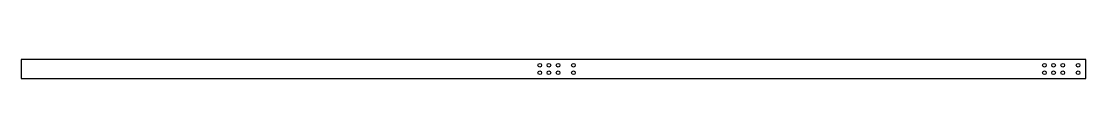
# Model space of a CAD drawing. Header units: millimetres. Extents: x 791 to 7751, y 1207 to 1332.
import ezdxf

# ---------------------------------------------------------------- set-up
doc = ezdxf.new("R2010")
doc.units = ezdxf.units.MM

msp = doc.modelspace()

# ---------------------------------------------------------------- linework, layer by layer
for p, q in [((7750.7, 1332), (790.7, 1332)), ((790.7, 1332), (790.7, 1207)), ((7750.7, 1207), (7750.7, 1332)), ((790.7, 1207), (7750.7, 1207))]:
    msp.add_line(p, q)
for centre in [(4180.7, 1294), (4180.7, 1245), (4240.7, 1294), (4240.7, 1245), (4300.7, 1294), (4300.7, 1245), (4400.7, 1294), (4400.7, 1245), (7480.7, 1294), (7480.7, 1245), (7540.7, 1294), (7540.7, 1245), (7600.7, 1294), (7600.7, 1245), (7700.7, 1294), (7700.7, 1245)]:
    msp.add_circle(centre, 12)

doc.saveas('drawing.dxf')
